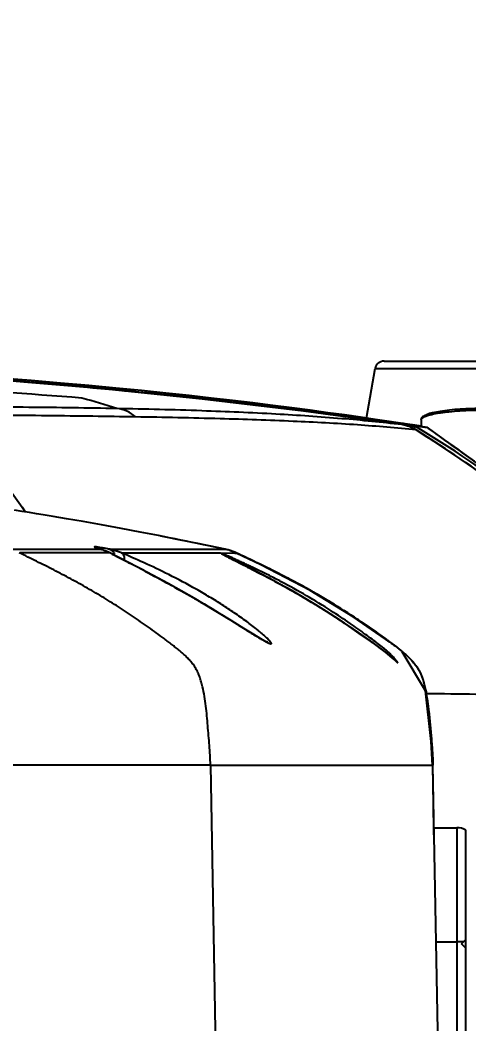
# Model space of a CAD drawing. Header units: millimetres. Extents: x 4086 to 8300, y 123 to 1549.
# Drawn here: x 7782.72 to 7789, y 628.25 to 642.29 of the extents above; entities that cross this region are included whole.
import ezdxf

# ---------------------------------------------------------------- set-up
doc = ezdxf.new("R2010")
doc.units = ezdxf.units.MM
for name, color, linetype in [('外形图', 7, 'Continuous'), ('尺寸标注', 7, 'Continuous'), ('运动范围', 7, 'Continuous')]:
    doc.layers.add(name, color=color, linetype=linetype)
doc.styles.add('思源黑', font='SourceHanSansCN-Normal.ttf')
doc.dimstyles.new('尺寸标注_1_4比例', dxfattribs={"dimtxt": 7, "dimasz": 6, "dimexe": 2, "dimexo": 1.5, "dimgap": 1, "dimtad": 1, "dimdec": 1, "dimlfac": 4, "dimdsep": 46, "dimtxsty": '思源黑', "dimcen": 0.09, "dimadec": 0, "dimazin": 0, "dimtp": 0.01, "dimtm": 0.01, "dimtfac": 1, "dimtdec": 1, "dimtofl": 0, "dimtmove": 0, "dimatfit": 3, "dimfxl": 1, "dimtolj": 1, "dimarcsym": 0})

# ---------------------------------------------------------------- blocks, each defined once
blk = doc.blocks.new('*D750')
at = {"layer": 'Defpoints', "color": 0}
for p in [(7746.494, 663.333), (7961.606, 638.226), (7701.103, 606.863), (7720.683, 606.863), (7783.633, 606.863)]:
    blk.add_point(p, dxfattribs=at)
at = {"layer": '尺寸标注', "color": 0, "lineweight": -2}
blk.add_arc((7783.633, 606.863), 67.588, 15.08218, 174.91199, dxfattribs=at)
at = {"layer": '尺寸标注', "color": 0}
for points in [[(7847.916, 624.232), (7849.869, 624.667), (7850.195, 618.593)], [(7715.312, 612.901), (7717.31, 612.813), (7716.045, 606.863)]]:
    blk.add_solid(points, dxfattribs=at)
at = {"layer": '尺寸标注', "color": 0, "insert": (7783.633, 679.161), "char_height": 7, "attachment_point": 5, "style": '思源黑'}
blk.add_mtext('\\A1;-\\A1;170%%d', dxfattribs=at)

msp = doc.modelspace()

# ---------------------------------------------------------------- linework, layer by layer
at = {"layer": '外形图'}
for p, q in [((7787.8138, 637.5182), (7789.6041, 637.5182)), ((7787.5684, 636.7212), (7787.6907, 637.4149)), ((7787.6907, 637.4149), (7789.7272, 637.4149)), ((7788.0368, 636.6507), (7788.0293, 636.6516)), ((7788.0364, 636.6497), (7788.0356, 636.6499)), ((7788.0384, 636.6493), (7788.0364, 636.6497)), ((7788.0414, 636.6488), (7788.0384, 636.6493)), ((7788.047, 636.6478), (7788.0414, 636.6488)), ((7788.0589, 636.6458), (7788.047, 636.6478)), ((7788.0917, 636.6404), (7788.0589, 636.6458)), ((7788.062, 636.63), (7788.0618, 636.6301)), ((7788.0632, 636.638), (7788.2535, 636.6098)), ((7788.1692, 636.6279), (7788.0917, 636.6404)), ((7788.1949, 636.6238), (7788.1692, 636.6279)), ((7788.2087, 636.6216), (7788.1949, 636.6238)), ((7788.2308, 636.6181), (7788.2087, 636.6216)), ((7788.3336, 636.6065), (7788.3333, 636.6066)), ((7788.334, 636.6975), (7788.334, 636.6018)), ((7788.4166, 636.5887), (7788.4164, 636.5887)), ((7788.4365, 636.5782), (7788.4274, 636.5847)), ((7788.2617, 636.5555), (7788.2622, 636.5565)), ((7788.7936, 636.3225), (7788.6616, 636.4171)), ((7788.9346, 636.2219), (7788.7936, 636.3225)), ((7789.0813, 636.1175), (7788.9346, 636.2219)), ((7783.6013, 635.274), (7783.3712, 635.3137)), ((7783.8597, 635.2282), (7783.6013, 635.274)), ((7784.6575, 635.0781), (7784.4019, 635.1276)), ((7784.8975, 635.0303), (7784.6575, 635.0781)), ((7784.8089, 635.0475), (7784.6898, 635.0709)), ((7785.1121, 634.9866), (7784.8975, 635.0303)), ((7783.8268, 634.8951), (7783.8534, 634.8872)), ((7785.2906, 634.9496), (7785.1121, 634.9866)), ((7785.3665, 634.9343), (7785.1857, 634.9714)), ((7785.4953, 634.9063), (7785.2906, 634.9496)), ((7785.5904, 634.8873), (7785.3665, 634.9343)), ((7785.4954, 634.9072), (7785.4486, 634.9171)), ((7785.5364, 634.8986), (7785.4954, 634.9072)), ((7785.59, 634.8872), (7785.5364, 634.8986)), ((7782.5783, 634.8875), (7783.8554, 634.8867)), ((7783.449, 634.8358), (7782.7198, 634.8368)), ((7783.6127, 634.8359), (7783.449, 634.8358)), ((7783.9801, 634.8362), (7783.6127, 634.8359)), ((7783.9659, 634.8887), (7784.671, 634.8881)), ((7783.9871, 634.8328), (7783.9801, 634.8362)), ((7784.3538, 634.6402), (7783.9871, 634.8328)), ((7784.1402, 634.8354), (7784.7372, 634.8361)), ((7784.671, 634.8881), (7785.1285, 634.8875)), ((7784.7372, 634.8361), (7785.5233, 634.8347)), ((7785.1285, 634.8875), (7785.5499, 634.8864)), ((7785.5233, 634.8347), (7785.7259, 634.8334)), ((7785.5499, 634.8864), (7785.5784, 634.8863)), ((7785.5784, 634.8863), (7785.5958, 634.886)), ((7785.5899, 634.8872), (7785.5901, 634.8873)), ((7785.5902, 634.8873), (7785.5904, 634.8873)), ((7785.7545, 634.8324), (7785.6577, 634.8698)), ((7785.6888, 634.8569), (7785.6625, 634.8661)), ((7785.7259, 634.8334), (7785.7468, 634.8326)), ((7786.088, 634.6699), (7785.7458, 634.833)), ((7785.7465, 634.8327), (7785.7516, 634.8328)), ((7785.7468, 634.8326), (7785.7465, 634.8327)), ((7785.7527, 634.8327), (7785.7516, 634.8328)), ((7785.7527, 634.8327), (7785.7545, 634.8324)), ((7784.7927, 634.4075), (7784.3538, 634.6402)), ((7786.7824, 634.3086), (7786.088, 634.6699)), ((7785.1544, 634.2038), (7784.7927, 634.4075)), ((7786.5224, 634.3079), (7786.3553, 634.4011)), ((7785.4432, 634.0323), (7785.1544, 634.2038)), ((7787.3829, 633.9424), (7786.7824, 634.3086)), ((7785.6722, 633.8916), (7785.4432, 634.0323)), ((7787.8932, 633.5864), (7787.3829, 633.9424)), ((7785.8519, 633.7796), (7785.6722, 633.8916)), ((7785.7209, 633.861), (7785.7571, 633.8384)), ((7787.4678, 633.7108), (7787.3699, 633.7781)), ((7788.3921, 632.9068), (7788.0679, 633.4513)), ((7788.4721, 632.199), (7788.3921, 632.9068)), ((7788.492, 631.8692), (7788.4721, 632.199)), ((7785.3839, 631.8692), (7771.8045, 631.8692)), ((7785.3857, 631.8692), (7785.8241, 631.8692)), ((7785.3857, 631.8692), (7785.4754, 626.8822)), ((7785.8241, 631.8692), (7786.515, 631.8692)), ((7786.515, 631.8692), (7788.4978, 631.8692)), ((7788.4977, 631.8692), (7788.4976, 631.8692)), ((7788.7274, 619.4704), (7788.4978, 631.8692)), ((7788.514, 630.9931), (7788.834, 630.9931)), ((7788.834, 630.9931), (7788.834, 627.6181)), ((7788.959, 627.6516), (7788.959, 630.9597)), ((7788.8965, 629.3681), (7788.959, 629.4306)), ((7788.5436, 629.3965), (7788.834, 629.3965)), ((7788.959, 629.3056), (7788.8965, 629.3681))]:
    msp.add_line(p, q, dxfattribs=at)
for points in [[(7788.062, 636.63), (7786.6847, 636.8192), (7785.2702, 636.9879), (7783.8327, 637.1334), (7782.3807, 637.2551), (7780.9231, 637.353), (7779.4688, 637.4271), (7778.0264, 637.4778), (7776.6048, 637.5051), (7775.2134, 637.5088), (7773.812, 637.4876)], [(7788.0712, 636.6468), (7787.8872, 636.6745), (7787.6914, 636.7034), (7787.4829, 636.7335), (7787.2611, 636.765), (7787.0266, 636.7974), (7786.7804, 636.8307), (7786.5233, 636.8645), (7786.2558, 636.8986), (7785.9784, 636.933), (7785.6916, 636.9674), (7785.3944, 637.0018), (7785.0847, 637.0364), (7784.7606, 637.0712), (7784.4203, 637.1063), (7784.0621, 637.1416), (7783.6846, 637.1769), (7783.2879, 637.2122), (7782.8732, 637.2469), (7782.4413, 637.2808)], [(7788.0356, 636.6499), (7788.0352, 636.6499), (7788.0352, 636.6499)], [(7788.2622, 636.5566), (7788.2344, 636.5728), (7788.2009, 636.5894), (7788.1662, 636.6036), (7788.1306, 636.6152), (7788.0942, 636.6243), (7788.0621, 636.63)], [(7788.334, 636.6064), (7788.2441, 636.6204), (7788.0712, 636.6468)], [(7788.4165, 636.5888), (7788.2385, 636.6169), (7788.2308, 636.6181)], [(7788.6616, 636.4171), (7788.541, 636.5038), (7788.4857, 636.5438), (7788.4373, 636.5789)], [(7789.4842, 635.7286), (7789.0856, 636.0132), (7788.6754, 636.2911), (7788.2622, 636.5566)], [(7783.0425, 635.3686), (7782.9482, 635.384), (7782.8516, 635.3996), (7782.7491, 635.4159), (7782.6413, 635.433)], [(7783.3712, 635.3137), (7783.1819, 635.3456), (7783.0425, 635.3686)], [(7784.4019, 635.1276), (7784.1334, 635.1782), (7783.8597, 635.2282)], [(7785.715, 634.7335), (7785.6593, 634.7618), (7785.6158, 634.7841), (7785.5842, 634.8007), (7785.5638, 634.8118), (7785.5624, 634.8126)], [(7785.7468, 634.8326), (7785.7349, 634.838), (7785.6777, 634.8609), (7785.6615, 634.8664)], [(7786.0782, 634.5484), (7785.9647, 634.6069), (7785.8667, 634.6568), (7785.715, 634.7335)], [(7786.3553, 634.4011), (7786.2073, 634.4807), (7786.0782, 634.5484)], [(7786.8587, 634.1093), (7786.6948, 634.208), (7786.5224, 634.3079)], [(7787.1406, 633.931), (7787.0073, 634.0167), (7786.8587, 634.1093)], [(7787.3699, 633.7781), (7787.2611, 633.8516), (7787.1406, 633.931)], [(7786.1782, 633.5876), (7786.1814, 633.5867), (7786.1551, 633.5988), (7786.0896, 633.6347), (7785.9895, 633.6943), (7785.8519, 633.7796)], [(7787.6335, 633.595), (7787.5555, 633.6498), (7787.4678, 633.7108)], [(7787.98, 633.322), (7787.9806, 633.3216), (7787.9742, 633.3273), (7787.9573, 633.343), (7787.9321, 633.3659), (7787.9002, 633.3937), (7787.8618, 633.4255), (7787.8165, 633.4613), (7787.7638, 633.5013), (7787.7029, 633.5458), (7787.6335, 633.595)]]:
    msp.add_lwpolyline(points, dxfattribs=at)
for centre, radius, start, end in [((7787.8138, 637.3932), 0.125, 90, 170), ((7773.1912, 501.5549), 135.8453, 85.611338, 86.560297), ((7754.2037, 538.5097), 102.7815, 73.104195, 73.388884), ((7788.1258, 637.1519), 0.5101, 259.45737, 259.71896), ((7787.9884, 636.1289), 0.5066, 77.66801, 81.64258), ((7787.9884, 636.1285), 0.5069, 76.97968, 77.6682), ((7787.9868, 636.1245), 0.5112, 57.47471, 76.91656), ((7777.7553, 619.4348), 20.1281, 52.56197, 58.57272), ((7785.9944, 618.5198), 18.2305, 82.36552, 82.89169), ((7788.4022, 636.5308), 0.0595, 53.92907, 64.94267), ((7777.6061, 619.5355), 20.0803, 53.73813, 57.95086), ((7773.417, 577.541), 58.624, 78.156879, 78.795266), ((7783.6676, 634.2458), 0.668, 62.11145, 66.3885), ((7783.7995, 634.0265), 0.8778, 71.11373, 78.43297), ((7783.8134, 634.0697), 0.8325, 66.88548, 71.05225), ((7785.4333, 634.1558), 0.748, 73.5394, 77.90206), ((7785.4344, 634.156), 0.7478, 73.58116, 77.96777), ((7785.4328, 634.1532), 0.7507, 64.87184, 73.5589), ((7785.4339, 634.1533), 0.7505, 64.86782, 73.60095), ((7773.1972, 608.0479), 29.5816, 64.32363, 64.885), ((7774.5064, 610.8077), 26.5274, 64.04921, 64.91119), ((7756.3894, 581.0614), 60.4376, 62.31088, 62.550229), ((7776.9669, 615.9091), 20.8632, 63.99022, 64.29977), ((7779.463, 620.9923), 15.2007, 62.54205, 64.04966), ((7779.2533, 620.5734), 15.6687, 62.78567, 64.02456), ((7781.1814, 624.3239), 11.4516, 61.14385, 62.78313), ((7781.8022, 625.4641), 10.1534, 60.30253, 61.10738), ((7781.7783, 625.4221), 10.2017, 59.09686, 60.30224), ((7782.0901, 628.7088), 6.4138, 55.55959, 57.34987), ((7780.8895, 624.3855), 11.4097, 57.40129, 58.83544), ((7781.701, 625.2954), 10.3501, 56.59216, 59.09014), ((7781.6318, 625.1848), 10.4812, 55.93632, 58.12248), ((7779.1737, 621.6888), 14.606, 56.2189, 57.42992), ((7781.8345, 625.8975), 9.6709, 55.30038, 57.19242), ((7781.5294, 625.0333), 10.6634, 55.64935, 56.59762), ((7780.568, 624.0741), 11.891, 54.01539, 55.28484), ((7787.5203, 636.0954), 2.8473, 239.60947, 240.22045), ((7787.1429, 635.4375), 2.0888, 240.24379, 240.84686), ((7786.5574, 631.6409), 2.3617, 50.14197, 51.73313), ((7786.9093, 632.2065), 1.546, 47.47429, 49.19513), ((7540.6259, 627.5659), 247.9084, 0.768627, 0.96699), ((7788.834, 630.7431), 0.25, 60, 90), ((7788.836, 616.1797), 13.2168, 89.61621, 90.00882)]:
    msp.add_arc(centre, radius, start, end, dxfattribs=at)
for points, knots in [([(7788.062, 636.63), (7787.4728, 636.7162), (7786.2924, 636.8753), (7783.925, 637.14), (7780.956, 637.3742), (7777.3853, 637.5166), (7775.0025, 637.517), (7773.812, 637.4876)], [0, 0, 0, 0, 0.1250052, 0.2500105, 0.5000084, 0.7500067, 1, 1, 1, 1]), ([(7774.147, 637.5015), (7775.3098, 637.5269), (7777.6369, 637.5206), (7781.124, 637.3744), (7784.0233, 637.1408), (7786.3351, 636.8793), (7787.4878, 636.7227), (7788.0632, 636.638)], [0, 0, 0, 0, 0.2499934, 0.4999917, 0.7499895, 0.8749947, 1, 1, 1, 1]), ([(7784.0754, 636.8547), (7783.6648, 636.8625), (7783.0353, 636.8709), (7782.1768, 636.8769), (7781.7289, 636.8783), (7781.4998, 636.878)], [0, 0, 0, 0, 0.4782639, 0.7332275, 1, 1, 1, 1]), ([(7790.084, 636.6975), (7790.084, 636.7064), (7790.0783, 636.7242), (7790.059, 636.7437), (7790.0341, 636.759), (7790.0033, 636.7723), (7789.9659, 636.7845), (7789.9033, 636.8008), (7789.8094, 636.818), (7789.6805, 636.8342), (7789.5337, 636.8463), (7789.3745, 636.8538), (7789.209, 636.8563), (7789.0434, 636.8538), (7788.8842, 636.8463), (7788.7374, 636.8342), (7788.6085, 636.818), (7788.5146, 636.8008), (7788.452, 636.7845), (7788.4146, 636.7723), (7788.3838, 636.759), (7788.3589, 636.7437), (7788.3396, 636.7242), (7788.334, 636.7064), (7788.334, 636.6975)], [0, 0, 0, 0, 0.0145897, 0.0286916, 0.0440917, 0.0621682, 0.0835058, 0.1082752, 0.1678459, 0.2394488, 0.3206896, 0.4086299, 0.5000002, 0.5913705, 0.6793108, 0.7605515, 0.8321544, 0.891725, 0.9164944, 0.937832, 0.9559085, 0.9713084, 0.9854104, 1, 1, 1, 1]), ([(7784.3365, 636.7377), (7784.1369, 636.741), (7783.7259, 636.7469), (7782.8669, 636.7576), (7782.2075, 636.7596), (7781.7595, 636.7584)], [0, 0, 0, 0, 0.2324125, 0.4784373, 1, 1, 1, 1]), ([(7781.7595, 636.7584), (7781.8506, 636.6528), (7782.2144, 636.2185), (7782.5523, 635.7627), (7782.7927, 635.4098)], [0, 0, 0, 0, 0.2461813, 1, 1, 1, 1]), ([(7788.0618, 636.6301), (7787.7826, 636.663), (7787.1963, 636.7198), (7786.2634, 636.7824), (7785.2141, 636.828), (7784.4718, 636.8472), (7784.0754, 636.8547)], [0, 0, 0, 0, 0.2111839, 0.442289, 0.702192, 1, 1, 1, 1]), ([(7784.3365, 636.7377), (7784.3007, 636.7708), (7784.2187, 636.8257), (7784.1231, 636.8506), (7784.0754, 636.8547)], [0, 0, 0, 0, 0.5045521, 1, 1, 1, 1]), ([(7788.2617, 636.5555), (7787.9897, 636.5842), (7787.417, 636.6319), (7786.5024, 636.6811), (7785.4663, 636.7158), (7784.7308, 636.7313), (7784.3365, 636.7377)], [0, 0, 0, 0, 0.2087819, 0.4385206, 0.699008, 1, 1, 1, 1]), ([(7788.334, 636.6975), (7788.334, 636.708), (7788.3486, 636.7245), (7788.3733, 636.7386), (7788.4167, 636.7572), (7788.4897, 636.7767), (7788.5748, 636.7924), (7788.6555, 636.8038), (7788.7501, 636.8147), (7788.9349, 636.8297), (7789.209, 636.8375), (7789.483, 636.8297), (7789.6678, 636.8147), (7789.7624, 636.8038), (7789.8431, 636.7924), (7789.9282, 636.7767), (7790.0012, 636.7572), (7790.0446, 636.7386), (7790.0693, 636.7245), (7790.084, 636.708), (7790.084, 636.6975)], [0, 0, 0, 0, 0.0174678, 0.0310845, 0.0485612, 0.0951981, 0.1565185, 0.1920899, 0.2305244, 0.3145554, 0.5, 0.6854446, 0.7694756, 0.8079101, 0.8434815, 0.9048019, 0.9514388, 0.9689155, 0.9825322, 1, 1, 1, 1]), ([(7788.0293, 636.6516), (7788.0282, 636.6517), (7788.0228, 636.652), (7788.0303, 636.6507), (7788.0325, 636.6503)], [0, 0, 0, 0, 0.332085, 1, 1, 1, 1]), ([(7788.0347, 636.6499), (7788.0496, 636.6472), (7788.0912, 636.6404), (7788.2184, 636.6199), (7788.3308, 636.6023), (7788.4164, 636.5888)], [0, 0, 0, 0, 0.1168656, 0.3276346, 1, 1, 1, 1]), ([(7788.3333, 636.6066), (7788.2677, 636.6167), (7788.1689, 636.6316), (7788.0701, 636.6464), (7788.0368, 636.6507)], [0, 0, 0, 0, 0.6640616, 1, 1, 1, 1]), ([(7788.2396, 636.5733), (7788.2415, 636.5784), (7788.2447, 636.5873), (7788.2471, 636.5979), (7788.2483, 636.6043), (7788.2492, 636.6075), (7788.2509, 636.6098), (7788.2527, 636.6099), (7788.2535, 636.6098)], [0, 0, 0, 0, 0.3996491, 0.6951394, 0.801833, 0.8811331, 0.939097, 1, 1, 1, 1]), ([(7788.4274, 636.5847), (7788.4262, 636.5853), (7788.4227, 636.5868), (7788.4191, 636.5884), (7788.4166, 636.5887)], [0, 0, 0, 0, 0.3455004, 1, 1, 1, 1]), ([(7789.1483, 636.0686), (7789.0217, 636.1584), (7788.7842, 636.3279), (7788.547, 636.4979), (7788.4365, 636.5782)], [0, 0, 0, 0, 0.5319194, 1, 1, 1, 1]), ([(7783.7838, 634.9205), (7783.7802, 634.9209), (7783.7753, 634.9214), (7783.7691, 634.9218), (7783.7657, 634.9219), (7783.7629, 634.9218), (7783.761, 634.9216), (7783.7593, 634.921), (7783.7593, 634.9203)], [0, 0, 0, 0, 0.4318804, 0.6012501, 0.7396581, 0.847341, 0.9249219, 1, 1, 1, 1]), ([(7783.7593, 634.9203), (7783.7593, 634.9201), (7783.7597, 634.9195), (7783.7611, 634.9183), (7783.7643, 634.9165), (7783.7696, 634.9141), (7783.7771, 634.9113), (7783.7866, 634.9079), (7783.7982, 634.904), (7783.8118, 634.8997), (7783.8216, 634.8967), (7783.8268, 634.8951)], [0, 0, 0, 0, 0.0100444, 0.025743, 0.0777291, 0.1586685, 0.2689232, 0.4084296, 0.5769843, 0.7743262, 1, 1, 1, 1]), ([(7783.9756, 634.8865), (7783.954, 634.8908), (7783.9146, 634.8986), (7783.8609, 634.9085), (7783.8185, 634.9157), (7783.7941, 634.9193), (7783.7838, 634.9205)], [0, 0, 0, 0, 0.3378512, 0.6194894, 0.8409906, 1, 1, 1, 1]), ([(7785.3846, 631.8692), (7785.3816, 631.961), (7785.3733, 632.0985), (7785.3588, 632.2816), (7785.3472, 632.419), (7785.3359, 632.5564), (7785.3223, 632.6935), (7785.3034, 632.83), (7785.2807, 632.9426), (7785.2572, 633.0315), (7785.236, 633.0971), (7785.2104, 633.1608), (7785.1845, 633.2115), (7785.1606, 633.25), (7785.1346, 633.2872), (7785.0986, 633.3312), (7785.0513, 633.3805), (7785.0011, 633.4269), (7784.9493, 633.4713), (7784.8967, 633.5141), (7784.8433, 633.5557), (7784.7895, 633.5964), (7784.7354, 633.6369), (7784.6631, 633.6906), (7784.5721, 633.7572), (7784.462, 633.8357), (7784.3139, 633.9384), (7784.1264, 634.063), (7783.8977, 634.2063), (7783.6654, 634.3434), (7783.4295, 634.4738), (7783.1907, 634.5987), (7782.9499, 634.7194), (7782.7884, 634.798), (7782.7075, 634.837)], [0, 0, 0, 0, 0.0633323, 0.0950119, 0.126712, 0.1584277, 0.190118, 0.2217654, 0.2534323, 0.2693186, 0.2851822, 0.3009481, 0.3165992, 0.3244, 0.3322013, 0.3478458, 0.3635687, 0.3793221, 0.3950091, 0.4106004, 0.4261352, 0.4416483, 0.4571694, 0.4727087, 0.5038163, 0.5349218, 0.5660086, 0.6281284, 0.6901862, 0.7521934, 0.8141646, 0.8761213, 0.9380702, 1, 1, 1, 1]), ([(7783.8534, 634.8872), (7783.8598, 634.8854), (7783.8875, 634.8771), (7783.9147, 634.8668), (7783.9352, 634.8579)], [0, 0, 0, 0, 0.2268422, 1, 1, 1, 1]), ([(7783.9756, 634.8865), (7783.9899, 634.8829), (7784.01, 634.8688), (7784.0292, 634.8439), (7784.0371, 634.8288), (7784.0403, 634.8208)], [0, 0, 0, 0, 0.466587, 0.7280824, 1, 1, 1, 1]), ([(7783.9801, 634.8362), (7784.021, 634.814), (7784.1107, 634.7667), (7784.2007, 634.7199), (7784.2494, 634.6946)], [0, 0, 0, 0, 0.4590135, 1, 1, 1, 1]), ([(7784.1402, 634.8354), (7784.1454, 634.8326), (7784.1551, 634.825), (7784.1658, 634.8096), (7784.1732, 634.7915), (7784.1761, 634.7784), (7784.177, 634.7717)], [0, 0, 0, 0, 0.2329271, 0.4755748, 0.7325427, 1, 1, 1, 1]), ([(7784.8001, 634.533), (7784.6839, 634.5912), (7784.4652, 634.695), (7784.2435, 634.792), (7784.1402, 634.8354)], [0, 0, 0, 0, 0.5369432, 1, 1, 1, 1]), ([(7784.177, 634.7717), (7784.1782, 634.7637), (7784.1792, 634.7478), (7784.1777, 634.732), (7784.1762, 634.7244)], [0, 0, 0, 0, 0.5113695, 1, 1, 1, 1]), ([(7786.376, 634.4325), (7786.321, 634.4616), (7786.2137, 634.5169), (7786.081, 634.5827), (7785.9802, 634.6313), (7785.9103, 634.6645), (7785.8448, 634.6951), (7785.7844, 634.7229), (7785.7296, 634.7478), (7785.6809, 634.7697), (7785.6388, 634.7883), (7785.6079, 634.8016), (7785.5866, 634.8106), (7785.5735, 634.816), (7785.5623, 634.8205), (7785.5542, 634.8236), (7785.5486, 634.8257), (7785.5453, 634.8269), (7785.5424, 634.8278), (7785.5401, 634.8285), (7785.5381, 634.829), (7785.537, 634.8293), (7785.5357, 634.8292), (7785.5357, 634.8289)], [0, 0, 0, 0, 0.2006541, 0.3895441, 0.4779515, 0.5614622, 0.639421, 0.7111714, 0.7760645, 0.8335756, 0.8832744, 0.9247333, 0.9422396, 0.9575262, 0.9705405, 0.9812303, 0.9856877, 0.9895453, 0.9927973, 0.9954387, 0.9974664, 0.9988814, 1, 1, 1, 1]), ([(7785.5357, 634.8289), (7785.5357, 634.8288), (7785.536, 634.8284), (7785.5365, 634.8278), (7785.5375, 634.8271), (7785.5394, 634.8257), (7785.5427, 634.8235), (7785.5478, 634.8205), (7785.5542, 634.8168), (7785.5621, 634.8125), (7785.5713, 634.8075), (7785.5818, 634.8019), (7785.5936, 634.7956), (7785.6119, 634.7861), (7785.6378, 634.7727), (7785.6725, 634.755), (7785.6972, 634.7425), (7785.7103, 634.7358)], [0, 0, 0, 0, 0.00223, 0.0062435, 0.0122206, 0.020196, 0.0421406, 0.0720097, 0.109685, 0.1550353, 0.2079243, 0.2682133, 0.3357621, 0.4104299, 0.5805563, 0.7774586, 1, 1, 1, 1]), ([(7785.7103, 634.7358), (7785.7446, 634.7185), (7785.8193, 634.6809), (7785.9882, 634.5954), (7786.1222, 634.5261), (7786.2154, 634.4764)], [0, 0, 0, 0, 0.203125, 0.4420659, 1, 1, 1, 1]), ([(7784.4732, 634.5777), (7784.5835, 634.5197), (7784.8075, 634.3999), (7785.0292, 634.276), (7785.1413, 634.2112)], [0, 0, 0, 0, 0.4906812, 1, 1, 1, 1]), ([(7785.5504, 634.1091), (7785.4919, 634.1466), (7785.3717, 634.2209), (7785.1231, 634.3652), (7784.9306, 634.4675), (7784.8001, 634.533)], [0, 0, 0, 0, 0.2418567, 0.4917543, 1, 1, 1, 1]), ([(7786.2154, 634.4764), (7786.3112, 634.4253), (7786.5056, 634.3188), (7786.6972, 634.2072), (7786.794, 634.1486)], [0, 0, 0, 0, 0.4897276, 1, 1, 1, 1]), ([(7786.472, 634.4807), (7786.5311, 634.4499), (7786.6489, 634.3874), (7786.8819, 634.2579), (7787.0538, 634.1556), (7787.167, 634.0852)], [0, 0, 0, 0, 0.2499909, 0.49999, 1, 1, 1, 1]), ([(7787.0744, 634.0259), (7786.9607, 634.099), (7786.7305, 634.2391), (7786.4948, 634.3698), (7786.376, 634.4325)], [0, 0, 0, 0, 0.5015044, 1, 1, 1, 1]), ([(7785.1413, 634.2112), (7785.1925, 634.1816), (7785.3872, 634.0674), (7785.5795, 633.9492), (7785.7209, 633.861)], [0, 0, 0, 0, 0.2619579, 1, 1, 1, 1]), ([(7786.0374, 633.7622), (7785.9896, 633.8006), (7785.8843, 633.8812), (7785.7762, 633.958), (7785.7174, 633.9983)], [0, 0, 0, 0, 0.4625067, 1, 1, 1, 1]), ([(7785.7571, 633.8384), (7785.8163, 633.8014), (7785.9011, 633.7482), (7786.0087, 633.6818), (7786.0572, 633.6526), (7786.0799, 633.6393)], [0, 0, 0, 0, 0.5521712, 0.7914959, 1, 1, 1, 1]), ([(7787.2949, 633.8289), (7787.3621, 633.784), (7787.4893, 633.6978), (7787.6149, 633.6092), (7787.6739, 633.5665)], [0, 0, 0, 0, 0.5255708, 1, 1, 1, 1]), ([(7787.5025, 633.8676), (7787.5577, 633.8302), (7787.6675, 633.7545), (7787.7759, 633.6769), (7787.8299, 633.6378)], [0, 0, 0, 0, 0.5000333, 1, 1, 1, 1]), ([(7787.5462, 633.837), (7787.5774, 633.8157), (7787.6394, 633.7728), (7787.7318, 633.7076), (7787.8236, 633.6415), (7787.8846, 633.5972), (7787.9149, 633.5749)], [0, 0, 0, 0, 0.2500732, 0.5001583, 0.7501681, 1, 1, 1, 1]), ([(7786.2374, 633.57), (7786.2373, 633.5715), (7786.2361, 633.575), (7786.2331, 633.5805), (7786.2284, 633.5873), (7786.2193, 633.5987), (7786.204, 633.6155), (7786.1809, 633.6384), (7786.1523, 633.665), (7786.1184, 633.6949), (7786.0796, 633.7278), (7786.052, 633.7504), (7786.0374, 633.7622)], [0, 0, 0, 0, 0.0161199, 0.0386527, 0.0679191, 0.1039272, 0.1956839, 0.3126413, 0.4532269, 0.6157807, 0.7986065, 1, 1, 1, 1]), ([(7788.0054, 633.3009), (7788.0049, 633.3021), (7788.0034, 633.3049), (7787.9992, 633.3117), (7787.9916, 633.3224), (7787.9796, 633.3377), (7787.964, 633.3559), (7787.9452, 633.3768), (7787.923, 633.3998), (7787.8978, 633.4245), (7787.8696, 633.4506), (7787.8384, 633.4778), (7787.7921, 633.5166), (7787.728, 633.5674), (7787.6443, 633.6306), (7787.5854, 633.6738), (7787.5548, 633.696)], [0, 0, 0, 0, 0.0066616, 0.0155654, 0.0398549, 0.0723043, 0.1122935, 0.1591976, 0.2123967, 0.2712815, 0.3352654, 0.4039697, 0.4772026, 0.6364474, 0.8113109, 1, 1, 1, 1]), ([(7787.8299, 633.6378), (7787.8504, 633.6229), (7787.8915, 633.5931), (7787.9732, 633.533), (7788.0334, 633.4863), (7788.0723, 633.4538)], [0, 0, 0, 0, 0.2499154, 0.4997342, 1, 1, 1, 1]), ([(7786.1253, 633.6133), (7786.1337, 633.6086), (7786.1493, 633.6001), (7786.1714, 633.5886), (7786.1905, 633.5793), (7786.2064, 633.5725), (7786.2176, 633.5684), (7786.225, 633.5665), (7786.2292, 633.5659), (7786.2326, 633.5658), (7786.2352, 633.5664), (7786.237, 633.5679), (7786.2374, 633.5693), (7786.2374, 633.57)], [0, 0, 0, 0, 0.2291414, 0.4289715, 0.5985993, 0.737231, 0.8442929, 0.8859785, 0.9199134, 0.9464964, 0.9667348, 0.9830803, 1, 1, 1, 1]), ([(7787.6739, 633.5665), (7787.7207, 633.5326), (7787.7869, 633.4836), (7787.8683, 633.4196), (7787.9036, 633.3905), (7787.9196, 633.3767)], [0, 0, 0, 0, 0.5580805, 0.7957018, 1, 1, 1, 1]), ([(7787.9149, 633.5749), (7787.9415, 633.5553), (7787.9767, 633.529), (7788.0114, 633.5019), (7788.02, 633.4951)], [0, 0, 0, 0, 0.7498438, 1, 1, 1, 1]), ([(7787.9543, 633.3458), (7787.9579, 633.3425), (7787.9647, 633.3362), (7787.9743, 633.3273), (7787.9826, 633.3195), (7787.9897, 633.313), (7787.9954, 633.3078), (7787.9999, 633.304), (7788.0028, 633.3018), (7788.0045, 633.3009), (7788.0052, 633.3008), (7788.0054, 633.3009)], [0, 0, 0, 0, 0.2151277, 0.4069323, 0.5741289, 0.7154305, 0.829567, 0.9153385, 0.971808, 0.9891281, 1, 1, 1, 1]), ([(7788.071, 633.4538), (7788.0758, 633.4498), (7788.095, 633.4336), (7788.1138, 633.417), (7788.1278, 633.4044)], [0, 0, 0, 0, 0.2496021, 1, 1, 1, 1]), ([(7788.0723, 633.4538), (7788.0784, 633.4486), (7788.1028, 633.428), (7788.1267, 633.4068), (7788.1442, 633.3904)], [0, 0, 0, 0, 0.2495522, 1, 1, 1, 1]), ([(7788.1278, 633.4044), (7788.1515, 633.3827), (7788.1976, 633.338), (7788.2492, 633.2766), (7788.285, 633.2236), (7788.3167, 633.168), (7788.3358, 633.1238), (7788.3467, 633.0937)], [0, 0, 0, 0, 0.2509418, 0.5006725, 0.6253692, 0.7502624, 1, 1, 1, 1]), ([(7788.1442, 633.3904), (7788.1623, 633.3735), (7788.1974, 633.3386), (7788.2459, 633.2826), (7788.2884, 633.2219), (7788.3235, 633.1567), (7788.3513, 633.088), (7788.3728, 633.0173), (7788.3906, 632.9455), (7788.4005, 632.8972), (7788.405, 632.873)], [0, 0, 0, 0, 0.1255433, 0.2505976, 0.375345, 0.5003234, 0.6252792, 0.7501952, 0.8751068, 1, 1, 1, 1]), ([(7788.3467, 633.0937), (7788.3563, 633.0674), (7788.3726, 633.0139), (7788.3857, 632.9595), (7788.3917, 632.9322)], [0, 0, 0, 0, 0.5000089, 1, 1, 1, 1]), ([(7788.397, 632.8704), (7788.6311, 632.8682), (7789.0935, 632.8625), (7789.7787, 632.8503), (7790.4472, 632.837), (7791.0988, 632.8232), (7791.7331, 632.808), (7792.5431, 632.7837), (7793.3289, 632.7524), (7794.091, 632.7172), (7794.6372, 632.6887), (7795.1686, 632.6537), (7795.6876, 632.6043), (7796.1963, 632.5281), (7796.6121, 632.4283), (7796.9375, 632.3183), (7797.1796, 632.2172), (7797.4185, 632.0933), (7797.5704, 631.9928), (7797.6445, 631.9371)], [0, 0, 0, 0, 0.0748263, 0.1478049, 0.2190543, 0.2885185, 0.3561242, 0.4218437, 0.5475183, 0.6074736, 0.6656652, 0.7223212, 0.777705, 0.8322211, 0.8866159, 0.914101, 0.9419434, 0.9703909, 1, 1, 1, 1]), ([(7788.4245, 632.7426), (7788.4273, 632.7225), (7788.4377, 632.6417), (7788.4462, 632.5608), (7788.452, 632.5)], [0, 0, 0, 0, 0.2501438, 1, 1, 1, 1]), ([(7788.4356, 632.6663), (7788.4396, 632.6332), (7788.4469, 632.567), (7788.4565, 632.4675), (7788.4655, 632.3679), (7788.4742, 632.2683), (7788.4822, 632.1686), (7788.4917, 632.0357), (7788.497, 631.9358), (7788.4993, 631.8692)], [0, 0, 0, 0, 0.1250033, 0.2499801, 0.374972, 0.4999899, 0.6250136, 0.750026, 1, 1, 1, 1]), ([(7788.452, 632.5), (7788.4545, 632.4738), (7788.4593, 632.4213), (7788.4687, 632.3163), (7788.4798, 632.1849), (7788.491, 632.0272), (7788.4961, 631.9219), (7788.4979, 631.8692)], [0, 0, 0, 0, 0.124979, 0.2499792, 0.5000186, 0.7500319, 1, 1, 1, 1])]:
    msp.add_open_spline(points, degree=3, knots=knots, dxfattribs=at)
msp.add_open_spline([(7788.3917, 632.9322), (7788.4054, 632.8696), (7788.4158, 632.8062), (7788.4245, 632.7426)], degree=3, dxfattribs=at)
at = {"layer": '运动范围'}
msp.add_arc((7783.7746, 606.8692), 180.575, 10, 349.993572, dxfattribs=at)

# ---------------------------------------------------------------- dimensions: what is measured, and where the dimension line sits
at = {"layer": '尺寸标注'}
dim = msp.add_angular_dim_2l(base=(7746.4945, 663.3329), line1=((7701.103, 606.8629), (7720.6832, 606.8629)), line2=((7783.6327, 606.8629), (7961.6062, 638.2257)), text='\\A1;-<>', dimstyle='尺寸标注_1_4比例', dxfattribs=at)
dim.commit()
dim.dimension.update_dxf_attribs({"geometry": '*D750', "text_midpoint": (7783.6327, 674.4507), "dimtype": 162})

doc.saveas('drawing.dxf')
